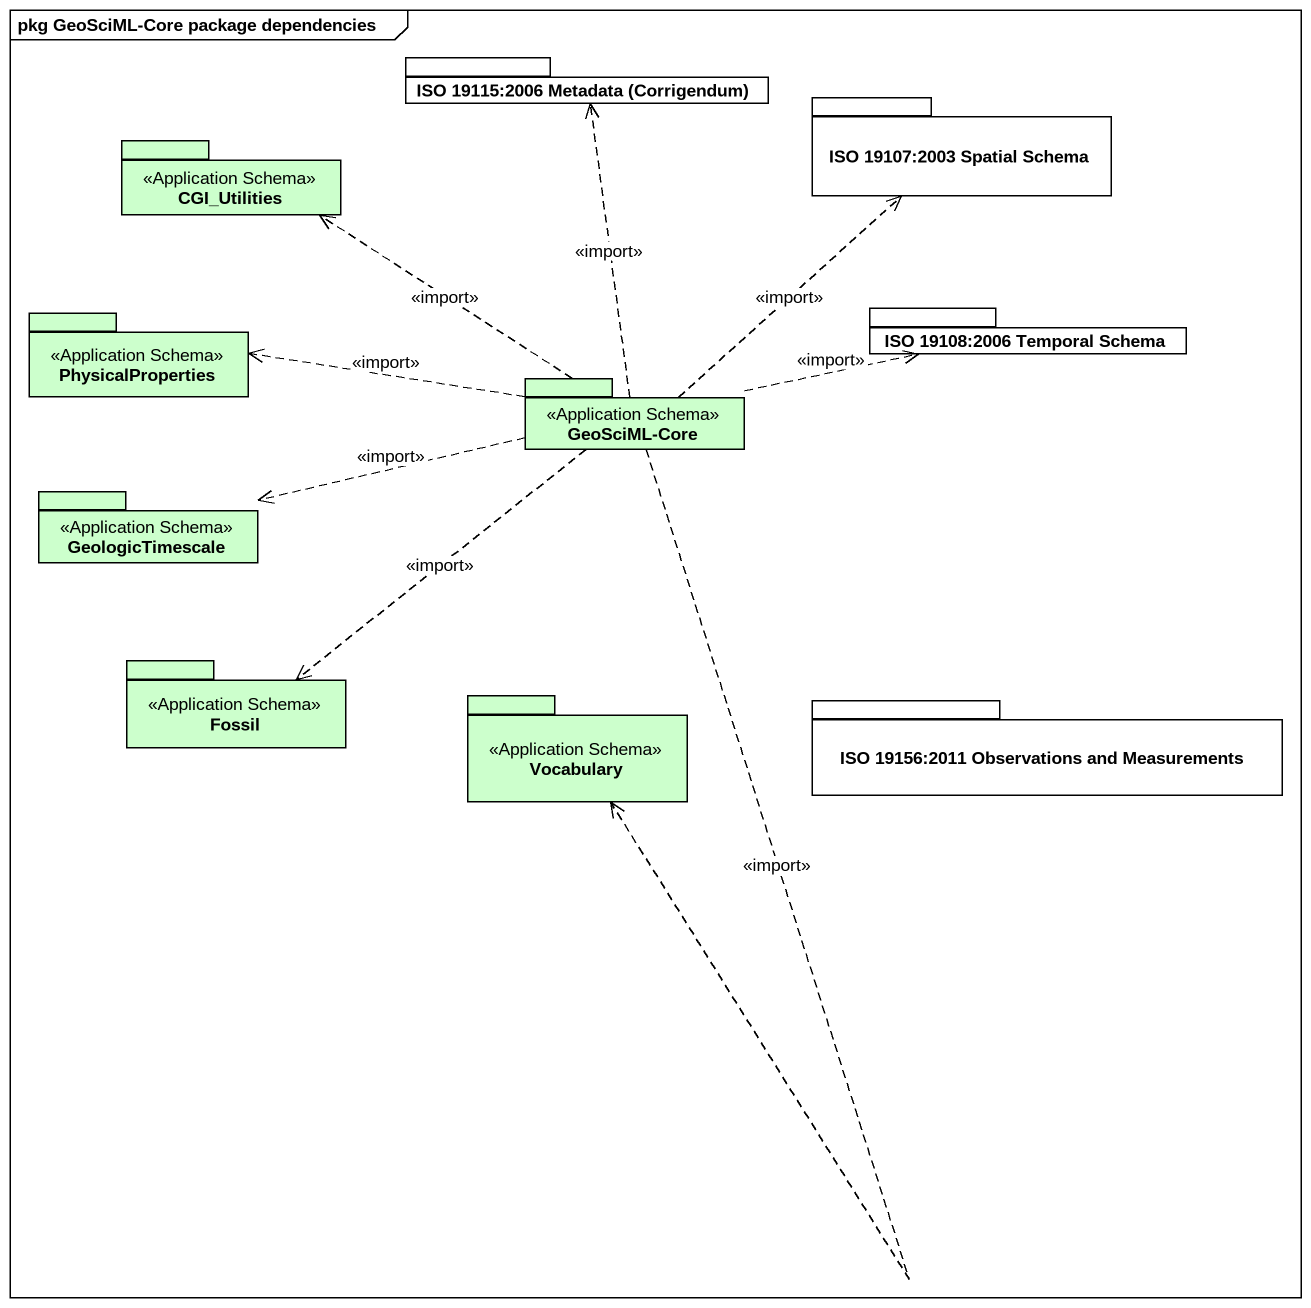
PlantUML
@startuml
mainframe pkg GeoSciML-Core package dependencies
package "ISO 19115:2006 Metadata (Corrigendum)" as ISO_19115_2006_Metadata {
}
package "ISO 19107:2003 Spatial Schema" as ISO_19107_2003_Spatial {
}
package CGI_Utilities <<Application Schema>> #CCFFCC {
}
package PhysicalProperties <<Application Schema>> #CCFFCC {
}
package "ISO 19108:2006 Temporal Schema" as ISO_19108_2006_Temporal {
}
package "GeoSciML-Core" as GeoSciML_Core <<Application Schema>> #CCFFCC {
}
package GeologicTimescale <<Application Schema>> #CCFFCC {
}
package Fossil <<Application Schema>> #CCFFCC {
}
package Vocabulary <<Application Schema>> #CCFFCC {
}
package "ISO 19156:2011 Observations and Measurements" as ISO_19156_2011_Observations {
}
GeoSciML_Core .up.> ISO_19115_2006_Metadata : <<import>>
GeoSciML_Core .up.> ISO_19107_2003_Spatial : <<import>>
GeoSciML_Core .left.> CGI_Utilities : <<import>>
GeoSciML_Core .left.> PhysicalProperties : <<import>>
GeoSciML_Core .right.> ISO_19108_2006_Temporal : <<import>>
GeoSciML_Core .left.> GeologicTimescale : <<import>>
GeoSciML_Core ..> Fossil : <<import>>
GeoSciML_Core ..> Vocabulary : <<import>>
@enduml
